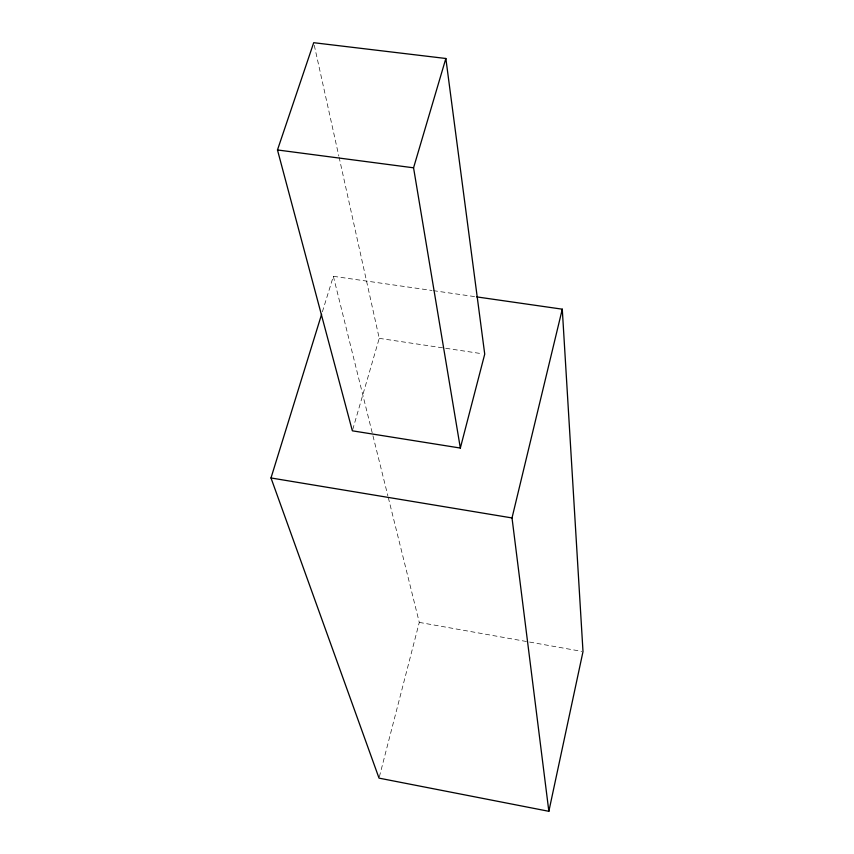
<?xml version="1.0" encoding="UTF-8"?>
<svg xmlns="http://www.w3.org/2000/svg" width="854" height="854" viewBox="0 0 854 854"><rect width="100%" height="100%" fill="white"/><g stroke="black" fill="none" stroke-linecap="round" stroke-linejoin="round"><path stroke-width="0.64" stroke-dasharray="4.27 3.2" d="M379.357 776.852L419.282 622.395L388.186 497.135M352.723 429.551L379.24 338.355L339.113 157.317M322.385 311.817L333.359 276.301L432.028 290.477M433.352 290.659L476.756 296.904M379.24 338.355L482.094 353.727M419.282 622.395L581.691 651.356M333.359 276.301L387.865 495.843M314.283 45.305L338.824 156.015"/><path stroke-width="1.28" d="M321.595 314.347L270.996 477.962L379.027 778.133L548.855 811.3L583.004 651.591L562.274 309.18L476.756 296.904M548.855 811.3L512.016 517.94L562.274 309.18M460.338 448.051L484.73 354.122L445.852 58.488L313.706 42.7L277.475 149.962L352.36 430.822L460.338 448.051L413.56 167.811L445.852 58.488M277.475 149.962L413.56 167.811M270.996 477.962L512.016 517.94"/></g></svg>
